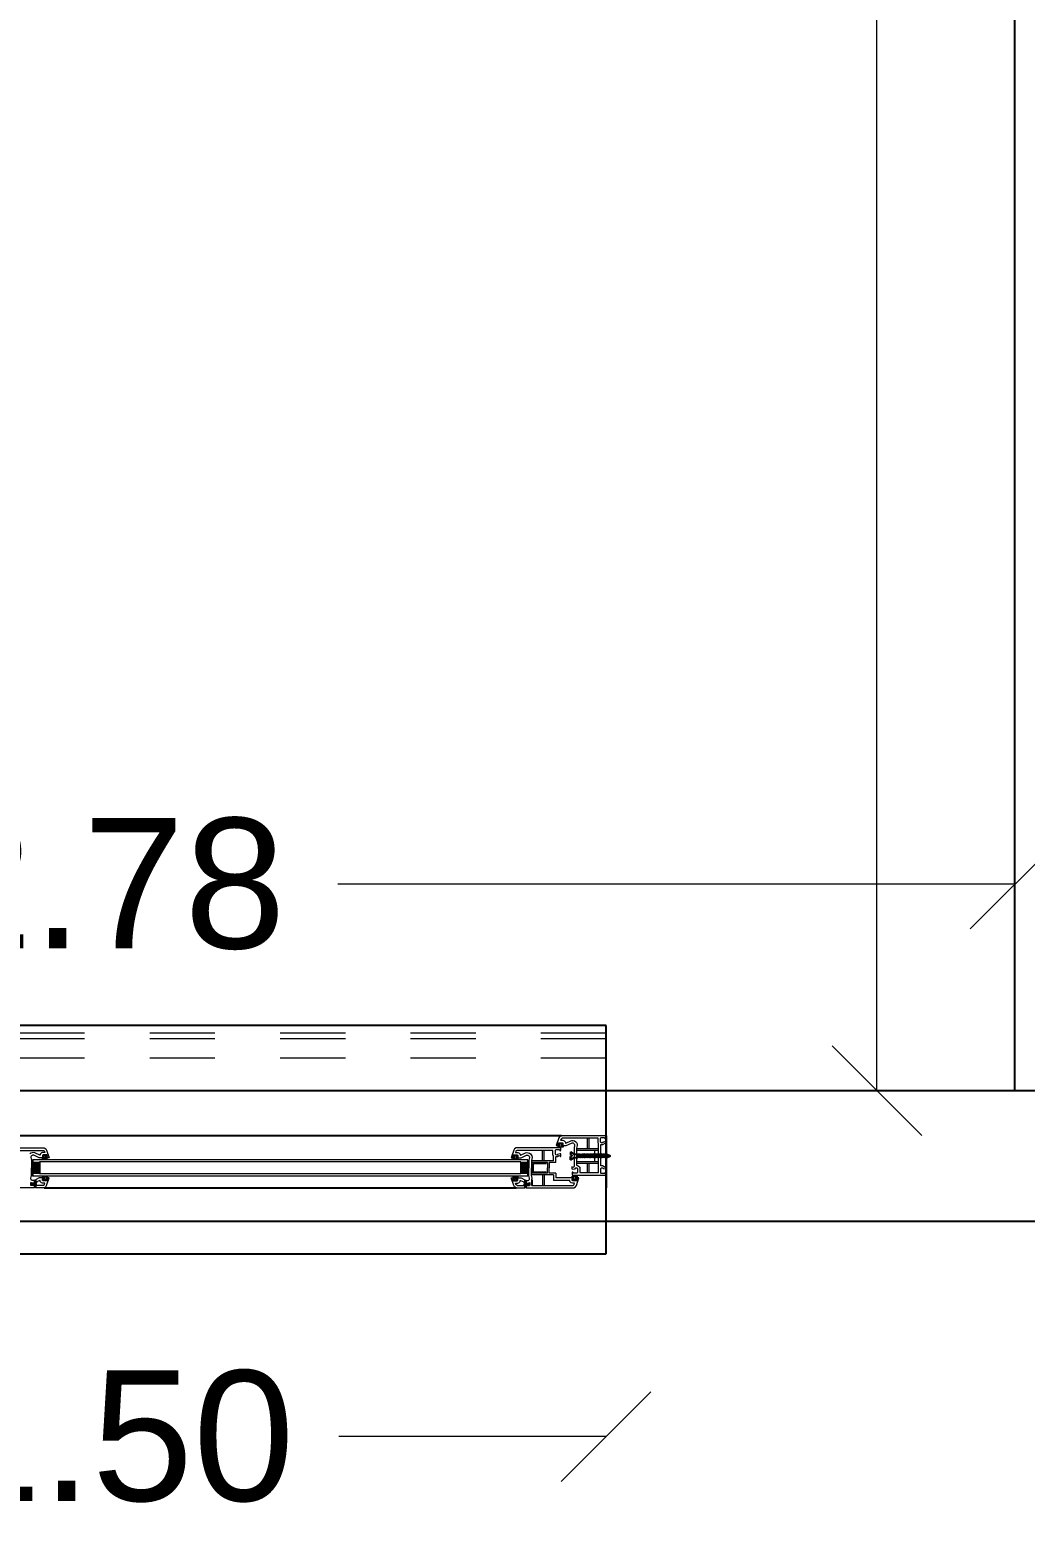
# Model space of a CAD drawing. Header units: metres. Extents: x -355 to 973, y -73 to 238.
# Drawn here: x -282.502 to -280.975, y 97.424 to 99.714 of the extents above; entities that cross this region are included whole.
import ezdxf

# ---------------------------------------------------------------- set-up
doc = ezdxf.new("R2010")
doc.units = ezdxf.units.M
doc.header["$LTSCALE"] = 3
doc.header["$MEASUREMENT"] = 0
doc.linetypes.add('202$0$HIDDEN', pattern=[0.375, 0.25, -0.125])
doc.linetypes.add('DASHED2', pattern=[0.375, 0.25, -0.125])
doc.layers.add('01B', color=10, linetype='Continuous')
doc.layers.add('5', color=2, linetype='Continuous')
doc.layers.add('05', color=21, linetype='Continuous', lineweight=5)
doc.layers.add('15', color=63, linetype='DASHED2', lineweight=15)
doc.styles.get("Standard").update_dxf_attribs({"font": 'arial.ttf'})
doc.dimstyles.new('ahmad', dxfattribs={"dimtxt": 0.2, "dimasz": 0.1375, "dimexe": 0, "dimexo": 0.0625, "dimgap": 0.09, "dimtad": 0, "dimzin": 0, "dimdsep": 46, "dimtxsty": 'Standard', "dimblk": 'OBLIQUE', "dimcen": 0.09, "dimclrd": 245, "dimclrt": 61, "dimadec": 0, "dimazin": 0, "dimtfac": 1, "dimtofl": 0, "dimtmove": 0, "dimatfit": 3, "dimldrblk": 'OBLIQUE', "dimfxl": 0, "dimfxlon": 1, "dimtolj": 1, "dimtzin": 0, "dimlwd": 13, "dimarcsym": 0})

# ---------------------------------------------------------------- blocks, each defined once
blk = doc.blocks.new('DSSSS')
at = {"layer": '05'}
for p, q in [((152.7604, -221.3864), (152.7604, -221.3872)), ((152.7604, -221.3872), (152.7664, -221.3872)), ((152.7664, -221.3872), (152.7664, -221.3863))]:
    blk.add_line(p, q, dxfattribs=at)
blk.add_lwpolyline([(152.7664, -221.3863), (152.7646, -221.3863), (152.7646, -221.384), (152.7657, -221.384), (152.7654, -221.383), (152.7617, -221.383), (152.7617, -221.3838), (152.7623, -221.3841), (152.763, -221.3847), (152.763, -221.3859), (152.7619, -221.3864), (152.7604, -221.3864)], dxfattribs=at)
blk = doc.blocks.new('ddd')
at = {"layer": '01B'}
for points in [[(1656.3947, 1003.8518), (1656.3838, 1003.8518), (1656.3838, 1003.8703), (1656.3947, 1003.8703)], [(1657.1326, 1003.8703), (1657.1435, 1003.8703), (1657.1435, 1003.8518), (1657.1326, 1003.8518)]]:
    blk.add_hatch(color=143, dxfattribs=at).paths.add_polyline_path(points)
at = {"layer": '01B', "color": 32}
for p, q in [((1657.2637, 1004.0293), (1657.2637, 1004.0793)), ((1657.2637, 1003.7293), (1657.2637, 1004.0293))]:
    blk.add_line(p, q, dxfattribs=at)
at = {"layer": '01B', "color": 143}
for p, q in [((1657.1951, 1003.9104), (1655.8322, 1003.9104)), ((1657.2637, 1003.9104), (1657.2637, 1003.8499)), ((1657.2637, 1003.9104), (1657.2637, 1003.8304)), ((1657.2091, 1003.8855), (1657.2091, 1003.8803)), ((1657.2091, 1003.8855), (1657.2144, 1003.8819)), ((1656.3838, 1003.8736), (1656.3838, 1003.8485)), ((1656.3947, 1003.8703), (1656.3947, 1003.8518)), ((1657.1326, 1003.8703), (1657.1326, 1003.8518)), ((1657.1435, 1003.8736), (1657.1435, 1003.8485)), ((1657.1721, 1003.8676), (1657.151, 1003.8676)), ((1657.151, 1003.8676), (1657.151, 1003.8546)), ((1657.2091, 1003.8803), (1657.2112, 1003.8803)), ((1657.2091, 1003.8732), (1657.2091, 1003.8784)), ((1657.2091, 1003.8784), (1657.2112, 1003.8784)), ((1657.2091, 1003.8732), (1657.2144, 1003.8768)), ((1657.2112, 1003.8803), (1657.2112, 1003.8793)), ((1657.2112, 1003.8784), (1657.2112, 1003.8793)), ((1657.2144, 1003.8819), (1657.2202, 1003.8819)), ((1657.2144, 1003.8768), (1657.2202, 1003.8768)), ((1657.2202, 1003.8819), (1657.2202, 1003.8793)), ((1657.2202, 1003.8819), (1657.2223, 1003.8793)), ((1657.2202, 1003.8768), (1657.2202, 1003.8793)), ((1657.2202, 1003.8768), (1657.2223, 1003.8793)), ((1657.2214, 1003.8819), (1657.2207, 1003.8813)), ((1657.2214, 1003.8768), (1657.2207, 1003.8774)), ((1657.2214, 1003.8819), (1657.2235, 1003.8793)), ((1657.2214, 1003.8768), (1657.2235, 1003.8793)), ((1657.2227, 1003.8819), (1657.2219, 1003.8813)), ((1657.2227, 1003.8768), (1657.2219, 1003.8774)), ((1657.2227, 1003.8819), (1657.2248, 1003.8793)), ((1657.2227, 1003.8768), (1657.2248, 1003.8793)), ((1657.2239, 1003.8819), (1657.2232, 1003.8813)), ((1657.2239, 1003.8768), (1657.2232, 1003.8774)), ((1657.2239, 1003.8819), (1657.226, 1003.8793)), ((1657.2239, 1003.8768), (1657.226, 1003.8793)), ((1657.2251, 1003.8819), (1657.2244, 1003.8813)), ((1657.2251, 1003.8768), (1657.2244, 1003.8774)), ((1657.2251, 1003.8819), (1657.2273, 1003.8793)), ((1657.2251, 1003.8768), (1657.2273, 1003.8793)), ((1657.2264, 1003.8819), (1657.2257, 1003.8813)), ((1657.2264, 1003.8768), (1657.2257, 1003.8774)), ((1657.2264, 1003.8819), (1657.2285, 1003.8793)), ((1657.2264, 1003.8768), (1657.2285, 1003.8793)), ((1657.2276, 1003.8819), (1657.2269, 1003.8813)), ((1657.2276, 1003.8768), (1657.2269, 1003.8774)), ((1657.2276, 1003.8819), (1657.2298, 1003.8793)), ((1657.2276, 1003.8768), (1657.2298, 1003.8793)), ((1657.2289, 1003.8819), (1657.2282, 1003.8813)), ((1657.2289, 1003.8768), (1657.2282, 1003.8774)), ((1657.2289, 1003.8819), (1657.231, 1003.8793)), ((1657.2289, 1003.8768), (1657.231, 1003.8793)), ((1657.2301, 1003.8819), (1657.2294, 1003.8813)), ((1657.2301, 1003.8768), (1657.2294, 1003.8774)), ((1657.2301, 1003.8819), (1657.2323, 1003.8793)), ((1657.2301, 1003.8768), (1657.2323, 1003.8793)), ((1657.2314, 1003.8819), (1657.2306, 1003.8813)), ((1657.2314, 1003.8768), (1657.2306, 1003.8774)), ((1657.2314, 1003.8819), (1657.2335, 1003.8793)), ((1657.2314, 1003.8768), (1657.2335, 1003.8793)), ((1657.2326, 1003.8819), (1657.2319, 1003.8813)), ((1657.2326, 1003.8768), (1657.2319, 1003.8774)), ((1657.2326, 1003.8819), (1657.2347, 1003.8793)), ((1657.2326, 1003.8768), (1657.2347, 1003.8793)), ((1657.2339, 1003.8819), (1657.2331, 1003.8813)), ((1657.2339, 1003.8768), (1657.2331, 1003.8774)), ((1657.2339, 1003.8819), (1657.236, 1003.8793)), ((1657.2339, 1003.8768), (1657.236, 1003.8793)), ((1657.2351, 1003.8819), (1657.2344, 1003.8813)), ((1657.2351, 1003.8768), (1657.2344, 1003.8774)), ((1657.2351, 1003.8819), (1657.2372, 1003.8793)), ((1657.2351, 1003.8768), (1657.2372, 1003.8793)), ((1657.2364, 1003.8819), (1657.2356, 1003.8813)), ((1657.2364, 1003.8768), (1657.2356, 1003.8774)), ((1657.2364, 1003.8819), (1657.2385, 1003.8793)), ((1657.2364, 1003.8768), (1657.2385, 1003.8793)), ((1657.2376, 1003.8819), (1657.2369, 1003.8813)), ((1657.2376, 1003.8768), (1657.2369, 1003.8774)), ((1657.2376, 1003.8819), (1657.2397, 1003.8793)), ((1657.2376, 1003.8768), (1657.2397, 1003.8793)), ((1657.2388, 1003.8819), (1657.2381, 1003.8813)), ((1657.2388, 1003.8768), (1657.2381, 1003.8774)), ((1657.2388, 1003.8819), (1657.241, 1003.8793)), ((1657.2388, 1003.8768), (1657.241, 1003.8793)), ((1657.2401, 1003.8819), (1657.2394, 1003.8813)), ((1657.2401, 1003.8768), (1657.2394, 1003.8774)), ((1657.2401, 1003.8819), (1657.2422, 1003.8793)), ((1657.2401, 1003.8768), (1657.2422, 1003.8793)), ((1657.2413, 1003.8819), (1657.2406, 1003.8813)), ((1657.2413, 1003.8768), (1657.2406, 1003.8774)), ((1657.2413, 1003.8819), (1657.2435, 1003.8793)), ((1657.2413, 1003.8768), (1657.2435, 1003.8793)), ((1657.2426, 1003.8819), (1657.2419, 1003.8813)), ((1657.2426, 1003.8768), (1657.2419, 1003.8774)), ((1657.2426, 1003.8819), (1657.2447, 1003.8793)), ((1657.2426, 1003.8768), (1657.2447, 1003.8793)), ((1657.2438, 1003.8819), (1657.2431, 1003.8813)), ((1657.2438, 1003.8768), (1657.2431, 1003.8774)), ((1657.2438, 1003.8819), (1657.246, 1003.8793)), ((1657.2438, 1003.8768), (1657.246, 1003.8793)), ((1657.2451, 1003.8819), (1657.2443, 1003.8813)), ((1657.2451, 1003.8768), (1657.2443, 1003.8774)), ((1657.2451, 1003.8819), (1657.2472, 1003.8793)), ((1657.2451, 1003.8768), (1657.2472, 1003.8793)), ((1657.2463, 1003.8819), (1657.2456, 1003.8813)), ((1657.2463, 1003.8768), (1657.2456, 1003.8774)), ((1657.2463, 1003.8819), (1657.2484, 1003.8793)), ((1657.2463, 1003.8768), (1657.2484, 1003.8793)), ((1657.2476, 1003.8819), (1657.2468, 1003.8813)), ((1657.2476, 1003.8768), (1657.2468, 1003.8774)), ((1657.2476, 1003.8819), (1657.2497, 1003.8793)), ((1657.2476, 1003.8768), (1657.2497, 1003.8793)), ((1657.2488, 1003.8819), (1657.2481, 1003.8813)), ((1657.2488, 1003.8768), (1657.2481, 1003.8774)), ((1657.2488, 1003.8819), (1657.2509, 1003.8793)), ((1657.2488, 1003.8768), (1657.2509, 1003.8793)), ((1657.2501, 1003.8819), (1657.2493, 1003.8813)), ((1657.2501, 1003.8768), (1657.2493, 1003.8774)), ((1657.2501, 1003.8819), (1657.2522, 1003.8793)), ((1657.2501, 1003.8768), (1657.2522, 1003.8793)), ((1657.2513, 1003.8819), (1657.2506, 1003.8813)), ((1657.2513, 1003.8768), (1657.2506, 1003.8774)), ((1657.2513, 1003.8819), (1657.2534, 1003.8793)), ((1657.2513, 1003.8768), (1657.2534, 1003.8793)), ((1657.2525, 1003.8819), (1657.2518, 1003.8813)), ((1657.2525, 1003.8768), (1657.2518, 1003.8774)), ((1657.2525, 1003.8819), (1657.2547, 1003.8793)), ((1657.2525, 1003.8768), (1657.2547, 1003.8793)), ((1657.2538, 1003.8819), (1657.2531, 1003.8813)), ((1657.2538, 1003.8768), (1657.2531, 1003.8774)), ((1657.2538, 1003.8819), (1657.2559, 1003.8793)), ((1657.2538, 1003.8768), (1657.2559, 1003.8793)), ((1657.255, 1003.8819), (1657.2543, 1003.8813)), ((1657.255, 1003.8768), (1657.2543, 1003.8774)), ((1657.255, 1003.8819), (1657.2572, 1003.8793)), ((1657.255, 1003.8768), (1657.2572, 1003.8793)), ((1657.2563, 1003.8819), (1657.2556, 1003.8813)), ((1657.2563, 1003.8768), (1657.2556, 1003.8774)), ((1657.2563, 1003.8819), (1657.2584, 1003.8793)), ((1657.2563, 1003.8768), (1657.2584, 1003.8793)), ((1657.2575, 1003.8819), (1657.2568, 1003.8813)), ((1657.2575, 1003.8768), (1657.2568, 1003.8774)), ((1657.2575, 1003.8819), (1657.2597, 1003.8793)), ((1657.2575, 1003.8768), (1657.2597, 1003.8793)), ((1657.2588, 1003.8819), (1657.258, 1003.8813)), ((1657.2588, 1003.8768), (1657.258, 1003.8774)), ((1657.2588, 1003.8819), (1657.2609, 1003.8793)), ((1657.2588, 1003.8768), (1657.2609, 1003.8793)), ((1657.26, 1003.8819), (1657.2593, 1003.8813)), ((1657.26, 1003.8768), (1657.2593, 1003.8774)), ((1657.26, 1003.8819), (1657.2622, 1003.8793)), ((1657.26, 1003.8768), (1657.2622, 1003.8793)), ((1657.2613, 1003.8819), (1657.2605, 1003.8813)), ((1657.2613, 1003.8768), (1657.2605, 1003.8774)), ((1657.2613, 1003.8819), (1657.2634, 1003.8793)), ((1657.2613, 1003.8768), (1657.2634, 1003.8793)), ((1657.2625, 1003.8819), (1657.2618, 1003.8813)), ((1657.2625, 1003.8768), (1657.2618, 1003.8774)), ((1657.2625, 1003.8819), (1657.2646, 1003.8793)), ((1657.2625, 1003.8768), (1657.2646, 1003.8793)), ((1657.2638, 1003.8819), (1657.263, 1003.8813)), ((1657.2638, 1003.8768), (1657.263, 1003.8774)), ((1657.2638, 1003.8819), (1657.2659, 1003.8793)), ((1657.2638, 1003.8768), (1657.2659, 1003.8793)), ((1657.265, 1003.8819), (1657.2643, 1003.8813)), ((1657.265, 1003.8768), (1657.2643, 1003.8774)), ((1657.265, 1003.8819), (1657.2671, 1003.8793)), ((1657.265, 1003.8819), (1657.2704, 1003.8793)), ((1657.265, 1003.8768), (1657.2671, 1003.8793)), ((1657.265, 1003.8768), (1657.2704, 1003.8793)), ((1656.3812, 1003.8384), (1656.3812, 1003.8342)), ((1656.3866, 1003.842), (1656.3866, 1003.8379)), ((1656.3882, 1003.8385), (1656.3871, 1003.8364)), ((1656.3882, 1003.8428), (1656.3882, 1003.8385)), ((1656.3901, 1003.8395), (1656.3885, 1003.8364)), ((1657.1372, 1003.8395), (1657.1388, 1003.8364)), ((1657.1392, 1003.8428), (1657.1392, 1003.8385)), ((1657.1392, 1003.8385), (1657.1403, 1003.8364)), ((1657.1407, 1003.842), (1657.1407, 1003.8379)), ((1657.1462, 1003.8384), (1657.1462, 1003.8342)), ((1657.1499, 1003.8427), (1657.1499, 1003.8342)), ((1657.151, 1003.8546), (1657.1718, 1003.8546)), ((1656.3816, 1003.8369), (1656.3814, 1003.8363)), ((1656.3866, 1003.8342), (1656.3866, 1003.8304)), ((1656.3874, 1003.8358), (1656.3882, 1003.8342)), ((1656.3882, 1003.8342), (1656.3882, 1003.8304)), ((1656.3885, 1003.8364), (1656.3896, 1003.8342)), ((1656.4015, 1003.8304), (1657.1259, 1003.8304)), ((1657.1388, 1003.8364), (1657.1377, 1003.8342)), ((1657.14, 1003.8358), (1657.1392, 1003.8342)), ((1657.1392, 1003.8342), (1657.1392, 1003.8304)), ((1657.1407, 1003.8342), (1657.1407, 1003.8304)), ((1657.1458, 1003.8369), (1657.1459, 1003.8363))]:
    blk.add_line(p, q, dxfattribs=at)
at = {"layer": '05', "color": 143}
for p, q in [((1657.1911, 1003.907), (1657.1872, 1003.8953)), ((1657.1924, 1003.9087), (1657.1911, 1003.907)), ((1657.1951, 1003.9104), (1657.1924, 1003.9087)), ((1657.1962, 1003.9066), (1657.195, 1003.9058)), ((1657.2637, 1003.9104), (1657.1951, 1003.9104)), ((1657.2513, 1003.9066), (1657.1962, 1003.9066)), ((1657.2352, 1003.8904), (1657.2352, 1003.9066)), ((1657.2377, 1003.8904), (1657.2377, 1003.9066)), ((1657.2513, 1003.8993), (1657.2513, 1003.9066)), ((1657.2551, 1003.9067), (1657.2557, 1003.9077)), ((1657.2551, 1003.9006), (1657.2551, 1003.9067)), ((1657.2557, 1003.9077), (1657.2563, 1003.9078)), ((1657.2563, 1003.9078), (1657.2606, 1003.9078)), ((1657.2606, 1003.9078), (1657.2617, 1003.9073)), ((1657.2617, 1003.9073), (1657.2617, 1003.9063)), ((1657.2623, 1003.9057), (1657.2637, 1003.9064)), ((1657.2637, 1003.9064), (1657.2637, 1003.9104)), ((1657.166, 1003.8717), (1657.166, 1003.8879)), ((1657.1685, 1003.8717), (1657.1685, 1003.8879)), ((1657.1872, 1003.8953), (1657.1911, 1003.8953)), ((1657.1895, 1003.8966), (1657.1902, 1003.8989)), ((1657.1896, 1003.8962), (1657.1895, 1003.8966)), ((1657.1899, 1003.8958), (1657.1896, 1003.8962)), ((1657.1904, 1003.8957), (1657.1899, 1003.8958)), ((1657.19, 1003.8929), (1657.19, 1003.894)), ((1657.1977, 1003.8929), (1657.19, 1003.8929)), ((1657.1902, 1003.8989), (1657.1905, 1003.8993)), ((1657.1911, 1003.8957), (1657.1904, 1003.8957)), ((1657.1905, 1003.8993), (1657.1908, 1003.8995)), ((1657.1908, 1003.8995), (1657.1965, 1003.8995)), ((1657.1911, 1003.8953), (1657.1911, 1003.8957)), ((1657.1945, 1003.9052), (1657.1939, 1003.9033)), ((1657.1939, 1003.9033), (1657.1973, 1003.9033)), ((1657.195, 1003.9058), (1657.1945, 1003.9052)), ((1657.196, 1003.8958), (1657.1957, 1003.8955)), ((1657.1957, 1003.8955), (1657.1957, 1003.8953)), ((1657.1957, 1003.8953), (1657.1961, 1003.8951)), ((1657.1974, 1003.8964), (1657.196, 1003.8958)), ((1657.1961, 1003.8951), (1657.2025, 1003.8951)), ((1657.1965, 1003.8995), (1657.197, 1003.8993)), ((1657.197, 1003.8993), (1657.1974, 1003.8989)), ((1657.1973, 1003.9033), (1657.1992, 1003.9026)), ((1657.1974, 1003.8989), (1657.1974, 1003.8964)), ((1657.1977, 1003.8939), (1657.1977, 1003.8929)), ((1657.1992, 1003.9026), (1657.2012, 1003.9005)), ((1657.2012, 1003.9005), (1657.2012, 1003.899)), ((1657.2012, 1003.899), (1657.2017, 1003.899)), ((1657.2017, 1003.899), (1657.2093, 1003.9027)), ((1657.2025, 1003.8951), (1657.2106, 1003.899)), ((1657.2093, 1003.9027), (1657.2113, 1003.9031)), ((1657.2106, 1003.899), (1657.2116, 1003.8993)), ((1657.2113, 1003.9031), (1657.2133, 1003.903)), ((1657.2116, 1003.8993), (1657.2126, 1003.8992)), ((1657.2126, 1003.8992), (1657.2135, 1003.8989)), ((1657.2133, 1003.903), (1657.2152, 1003.9024)), ((1657.2135, 1003.8989), (1657.2143, 1003.8983)), ((1657.2143, 1003.8983), (1657.2149, 1003.8976)), ((1657.2154, 1003.8958), (1657.2144, 1003.8914)), ((1657.2144, 1003.8914), (1657.2144, 1003.8833)), ((1657.2149, 1003.8976), (1657.2154, 1003.8969)), ((1657.2152, 1003.9024), (1657.217, 1003.9011)), ((1657.2154, 1003.8969), (1657.2154, 1003.8958)), ((1657.217, 1003.9011), (1657.218, 1003.8999)), ((1657.218, 1003.8999), (1657.2192, 1003.898)), ((1657.2192, 1003.8954), (1657.2182, 1003.891)), ((1657.2182, 1003.891), (1657.2182, 1003.8833)), ((1657.252, 1003.8904), (1657.2182, 1003.8904)), ((1657.252, 1003.8878), (1657.2182, 1003.8878)), ((1657.2192, 1003.898), (1657.2192, 1003.8954)), ((1657.2457, 1003.8878), (1657.2457, 1003.8709)), ((1657.2521, 1003.8982), (1657.2513, 1003.8993)), ((1657.252, 1003.8979), (1657.2521, 1003.8982)), ((1657.252, 1003.8755), (1657.252, 1003.8979)), ((1657.2558, 1003.8997), (1657.2551, 1003.9006)), ((1657.2571, 1003.8991), (1657.2558, 1003.8997)), ((1657.2558, 1003.8967), (1657.2561, 1003.8971)), ((1657.2558, 1003.8755), (1657.2558, 1003.8967)), ((1657.2561, 1003.8971), (1657.2572, 1003.8971)), ((1657.2584, 1003.8999), (1657.2571, 1003.8991)), ((1657.2572, 1003.8971), (1657.2584, 1003.8971)), ((1657.2623, 1003.9014), (1657.2584, 1003.8999)), ((1657.2584, 1003.8971), (1657.2622, 1003.8989)), ((1657.2617, 1003.9063), (1657.2623, 1003.9057)), ((1657.2622, 1003.8989), (1657.2626, 1003.8984)), ((1657.2637, 1003.9013), (1657.2623, 1003.9014)), ((1657.2626, 1003.8984), (1657.2627, 1003.8971)), ((1657.2627, 1003.8971), (1657.2633, 1003.897)), ((1657.2633, 1003.897), (1657.2637, 1003.8972)), ((1657.2637, 1003.8972), (1657.2637, 1003.9013)), ((1656.3821, 1003.8567), (1656.3821, 1003.861)), ((1657.1452, 1003.8567), (1657.1452, 1003.861)), ((1657.1827, 1003.8717), (1657.149, 1003.8717)), ((1657.1739, 1003.8691), (1657.149, 1003.8691)), ((1657.149, 1003.8567), (1657.149, 1003.861)), ((1657.1739, 1003.8691), (1657.1739, 1003.861)), ((1657.1739, 1003.8529), (1657.1739, 1003.861)), ((1657.1866, 1003.8691), (1657.1764, 1003.8691)), ((1657.1764, 1003.8691), (1657.1764, 1003.861)), ((1657.1764, 1003.8529), (1657.1764, 1003.861)), ((1657.2119, 1003.862), (1657.2113, 1003.8624)), ((1657.2113, 1003.8624), (1657.2113, 1003.8596)), ((1657.2127, 1003.8614), (1657.2119, 1003.862)), ((1657.2135, 1003.8619), (1657.2127, 1003.8614)), ((1657.2141, 1003.8625), (1657.2135, 1003.8619)), ((1657.2144, 1003.8632), (1657.2141, 1003.8625)), ((1657.2144, 1003.8833), (1657.2144, 1003.8632)), ((1657.216, 1003.8598), (1657.2171, 1003.8611)), ((1657.2171, 1003.8611), (1657.2181, 1003.8611)), ((1657.2181, 1003.8611), (1657.2191, 1003.8609)), ((1657.2182, 1003.8833), (1657.2182, 1003.865)), ((1657.2182, 1003.8709), (1657.252, 1003.8709)), ((1657.2182, 1003.8683), (1657.252, 1003.8683)), ((1657.2182, 1003.865), (1657.2186, 1003.865)), ((1657.2186, 1003.865), (1657.221, 1003.8643)), ((1657.2191, 1003.8609), (1657.2197, 1003.8603)), ((1657.221, 1003.8643), (1657.2235, 1003.862)), ((1657.2235, 1003.862), (1657.2235, 1003.8537)), ((1657.2352, 1003.8537), (1657.2352, 1003.8683)), ((1657.2377, 1003.8537), (1657.2377, 1003.8683)), ((1657.252, 1003.8612), (1657.252, 1003.8755)), ((1657.252, 1003.8537), (1657.252, 1003.8612)), ((1657.2558, 1003.864), (1657.2558, 1003.8755)), ((1657.2586, 1003.864), (1657.2558, 1003.864)), ((1657.2558, 1003.8601), (1657.2562, 1003.8609)), ((1657.2562, 1003.8609), (1657.257, 1003.8613)), ((1657.257, 1003.8613), (1657.2582, 1003.8612)), ((1657.2582, 1003.8612), (1657.2589, 1003.8606)), ((1657.2593, 1003.8635), (1657.2586, 1003.864)), ((1657.2589, 1003.8606), (1657.2596, 1003.8599)), ((1657.2612, 1003.8623), (1657.2593, 1003.8635)), ((1657.2622, 1003.8623), (1657.2612, 1003.8623)), ((1657.2628, 1003.8638), (1657.2622, 1003.8623)), ((1657.2631, 1003.8638), (1657.2628, 1003.8638)), ((1657.2637, 1003.8637), (1657.2631, 1003.8638)), ((1657.2637, 1003.8599), (1657.2637, 1003.8637)), ((1657.2637, 1003.8637), (1657.2637, 1003.8637)), ((1656.3811, 1003.845), (1656.3821, 1003.8494)), ((1656.3812, 1003.8439), (1656.3811, 1003.845)), ((1656.3817, 1003.8431), (1656.3812, 1003.8439)), ((1656.3832, 1003.8378), (1656.3812, 1003.8384)), ((1656.3822, 1003.8424), (1656.3817, 1003.8431)), ((1656.3821, 1003.8494), (1656.3821, 1003.8567)), ((1656.3831, 1003.8418), (1656.3822, 1003.8424)), ((1656.3839, 1003.8416), (1656.3831, 1003.8418)), ((1656.3852, 1003.8376), (1656.3832, 1003.8378)), ((1656.385, 1003.8415), (1656.3839, 1003.8416)), ((1656.386, 1003.8417), (1656.385, 1003.8415)), ((1656.3866, 1003.8379), (1656.3852, 1003.8376)), ((1656.3866, 1003.842), (1656.386, 1003.8417)), ((1656.394, 1003.8456), (1656.3882, 1003.8428)), ((1656.3949, 1003.8418), (1656.3901, 1003.8395)), ((1656.4005, 1003.8456), (1656.394, 1003.8456)), ((1656.3953, 1003.8418), (1656.3949, 1003.8418)), ((1656.3953, 1003.8403), (1656.3953, 1003.8418)), ((1656.3974, 1003.8382), (1656.3953, 1003.8403)), ((1656.3993, 1003.8374), (1656.3974, 1003.8382)), ((1656.3989, 1003.8469), (1656.3989, 1003.8479)), ((1656.3989, 1003.8479), (1656.4065, 1003.8479)), ((1656.3992, 1003.8444), (1656.4005, 1003.845)), ((1656.3992, 1003.8418), (1656.3992, 1003.8444)), ((1656.3996, 1003.8414), (1656.3992, 1003.8418)), ((1656.4, 1003.8412), (1656.3996, 1003.8414)), ((1656.4057, 1003.8412), (1656.4, 1003.8412)), ((1656.4009, 1003.8454), (1656.4005, 1003.8456)), ((1656.4005, 1003.845), (1656.4009, 1003.8452)), ((1656.4009, 1003.8452), (1656.4009, 1003.8454)), ((1656.4093, 1003.8455), (1656.4054, 1003.8455)), ((1656.4054, 1003.8455), (1656.4054, 1003.8451)), ((1656.4054, 1003.8451), (1656.4061, 1003.8451)), ((1656.4055, 1003.8338), (1656.4093, 1003.8455)), ((1656.4061, 1003.8415), (1656.4057, 1003.8412)), ((1656.4061, 1003.8451), (1656.4067, 1003.845)), ((1656.4064, 1003.8419), (1656.4061, 1003.8415)), ((1656.407, 1003.8441), (1656.4064, 1003.8419)), ((1656.4065, 1003.8479), (1656.4065, 1003.8467)), ((1656.4067, 1003.845), (1656.4069, 1003.8445)), ((1656.4069, 1003.8445), (1656.407, 1003.8441)), ((1657.1219, 1003.8338), (1657.118, 1003.8455)), ((1657.118, 1003.8455), (1657.1219, 1003.8455)), ((1657.1204, 1003.8445), (1657.1203, 1003.8441)), ((1657.1203, 1003.8441), (1657.1209, 1003.8419)), ((1657.1206, 1003.845), (1657.1204, 1003.8445)), ((1657.1212, 1003.8451), (1657.1206, 1003.845)), ((1657.1285, 1003.8479), (1657.1208, 1003.8479)), ((1657.1208, 1003.8479), (1657.1208, 1003.8467)), ((1657.1209, 1003.8419), (1657.1212, 1003.8415)), ((1657.1219, 1003.8451), (1657.1212, 1003.8451)), ((1657.1212, 1003.8415), (1657.1216, 1003.8412)), ((1657.1216, 1003.8412), (1657.1273, 1003.8412)), ((1657.1219, 1003.8455), (1657.1219, 1003.8451)), ((1657.1265, 1003.8454), (1657.1269, 1003.8456)), ((1657.1265, 1003.8452), (1657.1265, 1003.8454)), ((1657.1268, 1003.845), (1657.1265, 1003.8452)), ((1657.1282, 1003.8444), (1657.1268, 1003.845)), ((1657.1269, 1003.8456), (1657.1333, 1003.8456)), ((1657.1273, 1003.8412), (1657.1278, 1003.8414)), ((1657.1278, 1003.8414), (1657.1282, 1003.8418)), ((1657.128, 1003.8374), (1657.1299, 1003.8382)), ((1657.1282, 1003.8418), (1657.1282, 1003.8444)), ((1657.1285, 1003.8469), (1657.1285, 1003.8479)), ((1657.1299, 1003.8382), (1657.132, 1003.8403)), ((1657.132, 1003.8403), (1657.132, 1003.8418)), ((1657.132, 1003.8418), (1657.1324, 1003.8418)), ((1657.1324, 1003.8418), (1657.1372, 1003.8395)), ((1657.1333, 1003.8456), (1657.1392, 1003.8428)), ((1657.1407, 1003.842), (1657.1413, 1003.8417)), ((1657.1407, 1003.8379), (1657.1421, 1003.8376)), ((1657.1413, 1003.8417), (1657.1424, 1003.8415)), ((1657.1421, 1003.8376), (1657.1441, 1003.8378)), ((1657.1424, 1003.8415), (1657.1434, 1003.8416)), ((1657.1434, 1003.8416), (1657.1443, 1003.8418)), ((1657.1441, 1003.8378), (1657.1462, 1003.8384)), ((1657.1443, 1003.8418), (1657.1451, 1003.8424)), ((1657.1451, 1003.8424), (1657.1457, 1003.8431)), ((1657.1452, 1003.8494), (1657.1452, 1003.8567)), ((1657.1462, 1003.845), (1657.1452, 1003.8494)), ((1657.1457, 1003.8431), (1657.1462, 1003.8439)), ((1657.1462, 1003.8439), (1657.1462, 1003.845)), ((1657.149, 1003.8498), (1657.149, 1003.8567)), ((1657.1739, 1003.8529), (1657.149, 1003.8529)), ((1657.1827, 1003.8504), (1657.149, 1003.8504)), ((1657.15, 1003.8453), (1657.149, 1003.8498)), ((1657.1499, 1003.8427), (1657.15, 1003.8453)), ((1657.166, 1003.8504), (1657.166, 1003.8342)), ((1657.1685, 1003.8504), (1657.1685, 1003.8342)), ((1657.1866, 1003.8529), (1657.1764, 1003.8529)), ((1657.1827, 1003.8504), (1657.1827, 1003.8418)), ((1657.2079, 1003.8418), (1657.1827, 1003.8418)), ((1657.1866, 1003.8529), (1657.1866, 1003.8456)), ((1657.213, 1003.8456), (1657.1866, 1003.8456)), ((1657.2079, 1003.8403), (1657.2079, 1003.8418)), ((1657.2099, 1003.8382), (1657.2079, 1003.8403)), ((1657.2119, 1003.8374), (1657.2099, 1003.8382)), ((1657.2113, 1003.8596), (1657.2119, 1003.8591)), ((1657.2117, 1003.8544), (1657.2114, 1003.8541)), ((1657.2114, 1003.8541), (1657.2114, 1003.8499)), ((1657.2114, 1003.8499), (1657.2637, 1003.8499)), ((1657.2114, 1003.8469), (1657.2114, 1003.8483)), ((1657.2114, 1003.8483), (1657.2191, 1003.8483)), ((1657.2126, 1003.8544), (1657.2117, 1003.8544)), ((1657.2117, 1003.8444), (1657.2131, 1003.845)), ((1657.2117, 1003.8418), (1657.2117, 1003.8444)), ((1657.2121, 1003.8414), (1657.2117, 1003.8418)), ((1657.2119, 1003.8591), (1657.216, 1003.8598)), ((1657.2126, 1003.8412), (1657.2121, 1003.8414)), ((1657.2129, 1003.8541), (1657.2126, 1003.8544)), ((1657.2183, 1003.8412), (1657.2126, 1003.8412)), ((1657.2129, 1003.8535), (1657.2129, 1003.8541)), ((1657.2131, 1003.8529), (1657.2129, 1003.8535)), ((1657.2134, 1003.8454), (1657.213, 1003.8456)), ((1657.2135, 1003.8527), (1657.2131, 1003.8529)), ((1657.2131, 1003.845), (1657.2134, 1003.8452)), ((1657.2134, 1003.8452), (1657.2134, 1003.8454)), ((1657.219, 1003.8527), (1657.2135, 1003.8527)), ((1657.218, 1003.8338), (1657.2219, 1003.8455)), ((1657.2219, 1003.8455), (1657.218, 1003.8455)), ((1657.218, 1003.8455), (1657.218, 1003.8451)), ((1657.218, 1003.8451), (1657.2187, 1003.8451)), ((1657.2186, 1003.8415), (1657.2183, 1003.8412)), ((1657.219, 1003.8419), (1657.2186, 1003.8415)), ((1657.2187, 1003.8451), (1657.2192, 1003.845)), ((1657.2195, 1003.8531), (1657.219, 1003.8527)), ((1657.2196, 1003.8441), (1657.219, 1003.8419)), ((1657.2191, 1003.8483), (1657.2191, 1003.8467)), ((1657.2192, 1003.845), (1657.2195, 1003.8445)), ((1657.2197, 1003.8537), (1657.2195, 1003.8531)), ((1657.2195, 1003.8445), (1657.2196, 1003.8441)), ((1657.2197, 1003.8603), (1657.2197, 1003.8537)), ((1657.2235, 1003.8537), (1657.252, 1003.8537)), ((1657.2558, 1003.8529), (1657.2558, 1003.8601)), ((1657.2563, 1003.8525), (1657.2558, 1003.8529)), ((1657.2616, 1003.8525), (1657.2563, 1003.8525)), ((1657.2596, 1003.8599), (1657.263, 1003.8594)), ((1657.2624, 1003.8533), (1657.2616, 1003.8525)), ((1657.2631, 1003.8544), (1657.2624, 1003.8543)), ((1657.2624, 1003.8543), (1657.2624, 1003.8533)), ((1657.263, 1003.8594), (1657.2637, 1003.8599)), ((1657.2637, 1003.8541), (1657.2631, 1003.8544)), ((1657.2637, 1003.8499), (1657.2637, 1003.8541)), ((1656.3866, 1003.8304), (1656.3159, 1003.8304)), ((1656.3866, 1003.8342), (1656.3812, 1003.8342)), ((1656.3835, 1003.8356), (1656.3814, 1003.8363)), ((1656.3836, 1003.8362), (1656.3816, 1003.8369)), ((1656.3857, 1003.8354), (1656.3835, 1003.8356)), ((1656.3856, 1003.8361), (1656.3836, 1003.8362)), ((1656.3871, 1003.8364), (1656.3856, 1003.8361)), ((1656.3874, 1003.8358), (1656.3857, 1003.8354)), ((1656.4015, 1003.8304), (1656.3882, 1003.8304)), ((1656.4004, 1003.8342), (1656.3896, 1003.8342)), ((1656.4026, 1003.8374), (1656.3993, 1003.8374)), ((1656.4004, 1003.8342), (1656.4016, 1003.835)), ((1656.4015, 1003.8304), (1656.4042, 1003.8321)), ((1656.4016, 1003.835), (1656.402, 1003.8356)), ((1656.402, 1003.8356), (1656.4026, 1003.8374)), ((1656.4042, 1003.8321), (1656.4055, 1003.8338)), ((1657.1232, 1003.8321), (1657.1219, 1003.8338)), ((1657.1259, 1003.8304), (1657.1232, 1003.8321)), ((1657.1253, 1003.8356), (1657.1247, 1003.8374)), ((1657.1247, 1003.8374), (1657.128, 1003.8374)), ((1657.1258, 1003.835), (1657.1253, 1003.8356)), ((1657.127, 1003.8342), (1657.1258, 1003.835)), ((1657.1259, 1003.8304), (1657.1392, 1003.8304)), ((1657.127, 1003.8342), (1657.1377, 1003.8342)), ((1657.14, 1003.8358), (1657.1416, 1003.8354)), ((1657.1403, 1003.8364), (1657.1417, 1003.8361)), ((1657.1407, 1003.8342), (1657.1462, 1003.8342)), ((1657.1407, 1003.8304), (1657.214, 1003.8304)), ((1657.1416, 1003.8354), (1657.1438, 1003.8356)), ((1657.1417, 1003.8361), (1657.1437, 1003.8362)), ((1657.1437, 1003.8362), (1657.1458, 1003.8369)), ((1657.1438, 1003.8356), (1657.1459, 1003.8363)), ((1657.1499, 1003.8342), (1657.2129, 1003.8342)), ((1657.2152, 1003.8374), (1657.2119, 1003.8374)), ((1657.2129, 1003.8342), (1657.2141, 1003.835)), ((1657.214, 1003.8304), (1657.2167, 1003.8321)), ((1657.2141, 1003.835), (1657.2146, 1003.8356)), ((1657.2146, 1003.8356), (1657.2152, 1003.8374)), ((1657.2167, 1003.8321), (1657.218, 1003.8338))]:
    blk.add_line(p, q, dxfattribs=at)
at = {"layer": '05', "color": 107}
for p, q in [((1657.1435, 1003.8736), (1656.3838, 1003.8736)), ((1657.1326, 1003.8703), (1656.3947, 1003.8703)), ((1657.1435, 1003.8485), (1656.3838, 1003.8485)), ((1657.1326, 1003.8518), (1656.3947, 1003.8518))]:
    blk.add_line(p, q, dxfattribs=at)
at = {"layer": '05', "color": 143}
for points in [[(1656.3329, 1003.8917), (1656.4015, 1003.8917), (1656.4042, 1003.89), (1656.4055, 1003.8883), (1656.4093, 1003.8766), (1656.4054, 1003.8766), (1656.4054, 1003.877), (1656.4061, 1003.877), (1656.4067, 1003.8771), (1656.4069, 1003.8775), (1656.407, 1003.878), (1656.4064, 1003.8802), (1656.4061, 1003.8806), (1656.4057, 1003.8808), (1656.4, 1003.8808), (1656.3996, 1003.8807), (1656.3992, 1003.8803), (1656.3992, 1003.8777), (1656.4005, 1003.8771), (1656.4009, 1003.8768), (1656.4009, 1003.8766), (1656.4005, 1003.8765), (1656.394, 1003.8765), (1656.386, 1003.8804), (1656.385, 1003.8806), (1656.3839, 1003.8805), (1656.3831, 1003.8802), (1656.3822, 1003.8796), (1656.3817, 1003.879), (1656.3812, 1003.8782), (1656.3811, 1003.8771), (1656.3821, 1003.8727), (1656.3821, 1003.8654), (1656.3821, 1003.861)], [(1656.3452, 1003.8879), (1656.4004, 1003.8879), (1656.4016, 1003.8871), (1656.402, 1003.8865), (1656.4026, 1003.8847), (1656.3993, 1003.8847), (1656.3974, 1003.8839), (1656.3953, 1003.8818), (1656.3953, 1003.8803), (1656.3949, 1003.8803), (1656.3873, 1003.884), (1656.3852, 1003.8845), (1656.3832, 1003.8843), (1656.3814, 1003.8837), (1656.3795, 1003.8825)], [(1657.1944, 1003.8917), (1657.1259, 1003.8917), (1657.1232, 1003.89), (1657.1219, 1003.8883), (1657.118, 1003.8766), (1657.1219, 1003.8766), (1657.1219, 1003.877), (1657.1212, 1003.877), (1657.1206, 1003.8771), (1657.1204, 1003.8775), (1657.1203, 1003.878), (1657.1209, 1003.8802), (1657.1212, 1003.8806), (1657.1216, 1003.8808), (1657.1273, 1003.8808), (1657.1278, 1003.8807), (1657.1282, 1003.8803), (1657.1282, 1003.8777), (1657.1268, 1003.8771), (1657.1265, 1003.8768), (1657.1265, 1003.8766), (1657.1269, 1003.8765), (1657.1333, 1003.8765), (1657.1413, 1003.8804), (1657.1424, 1003.8806), (1657.1434, 1003.8805), (1657.1443, 1003.8802), (1657.1451, 1003.8796), (1657.1457, 1003.879), (1657.1462, 1003.8782), (1657.1462, 1003.8771), (1657.1452, 1003.8727), (1657.1452, 1003.8654), (1657.1452, 1003.861)], [(1657.1827, 1003.8717), (1657.1827, 1003.8792), (1657.1829, 1003.8795), (1657.1821, 1003.8806), (1657.1821, 1003.8879), (1657.127, 1003.8879), (1657.1258, 1003.8871), (1657.1253, 1003.8865), (1657.1247, 1003.8847), (1657.128, 1003.8847), (1657.1299, 1003.8839), (1657.132, 1003.8818), (1657.132, 1003.8803), (1657.1324, 1003.8803), (1657.1401, 1003.884), (1657.1421, 1003.8845), (1657.1441, 1003.8843), (1657.1459, 1003.8837), (1657.1478, 1003.8825), (1657.1488, 1003.8812), (1657.1499, 1003.8794), (1657.15, 1003.8768), (1657.149, 1003.8723), (1657.149, 1003.8654), (1657.149, 1003.861)], [(1657.1866, 1003.8691), (1657.1866, 1003.878), (1657.1869, 1003.8784), (1657.188, 1003.8784), (1657.1892, 1003.8784), (1657.1929, 1003.8802), (1657.1934, 1003.8797), (1657.1935, 1003.8785), (1657.1941, 1003.8783), (1657.1944, 1003.8785), (1657.1944, 1003.8826), (1657.193, 1003.8828), (1657.1892, 1003.8813), (1657.1879, 1003.8805), (1657.1866, 1003.881), (1657.1859, 1003.8819), (1657.1859, 1003.888), (1657.1865, 1003.889), (1657.1871, 1003.8891), (1657.1914, 1003.8891), (1657.1925, 1003.8887), (1657.1925, 1003.8876), (1657.193, 1003.8871), (1657.1944, 1003.8877), (1657.1944, 1003.8917)], [(1657.19, 1003.894), (1657.1924, 1003.894), (1657.1924, 1003.8969), (1657.1909, 1003.8969), (1657.1913, 1003.8982), (1657.1961, 1003.8982), (1657.1961, 1003.8972), (1657.1953, 1003.8969), (1657.1944, 1003.8961), (1657.1944, 1003.8945), (1657.1958, 1003.8939), (1657.1977, 1003.8939)], [(1656.4065, 1003.8467), (1656.4041, 1003.8467), (1656.4041, 1003.8438), (1656.4056, 1003.8438), (1656.4053, 1003.8425), (1656.4004, 1003.8425), (1656.4004, 1003.8435), (1656.4012, 1003.8439), (1656.4021, 1003.8446), (1656.4021, 1003.8462), (1656.4008, 1003.8469), (1656.3989, 1003.8469)], [(1657.1208, 1003.8467), (1657.1232, 1003.8467), (1657.1232, 1003.8438), (1657.1217, 1003.8438), (1657.1221, 1003.8425), (1657.1269, 1003.8425), (1657.1269, 1003.8435), (1657.1261, 1003.8439), (1657.1252, 1003.8446), (1657.1252, 1003.8462), (1657.1266, 1003.8469), (1657.1285, 1003.8469)], [(1657.2191, 1003.8467), (1657.2167, 1003.8467), (1657.2167, 1003.8438), (1657.2182, 1003.8438), (1657.2178, 1003.8425), (1657.213, 1003.8425), (1657.213, 1003.8435), (1657.2138, 1003.8439), (1657.2147, 1003.8446), (1657.2147, 1003.8462), (1657.2133, 1003.8469), (1657.2114, 1003.8469)]]:
    blk.add_lwpolyline(points, dxfattribs=at)
blk.add_lwpolyline([(1657.1898, 1003.8801), (1657.1894, 1003.8799), (1657.1903, 1003.8803)], close=True, dxfattribs=at)
at = {"layer": '15'}
for p, q in [((1657.2637, 1003.9793), (1655.7637, 1003.9793)), ((1655.7637, 1003.7793), (1657.2637, 1003.7793))]:
    blk.add_line(p, q, dxfattribs=at)
at = {"layer": '5', "color": 32}
for p, q in [((1657.2637, 1004.0793), (1655.7637, 1004.0793)), ((1655.7637, 1003.7293), (1657.2637, 1003.7293))]:
    blk.add_line(p, q, dxfattribs=at)
at = {"layer": '5', "color": 5, "linetype": '202$0$HIDDEN', "lineweight": 5, "ltscale": 0.1}
for p, q in [((1657.2637, 1004.0678), (1655.7637, 1004.0678)), ((1657.2637, 1004.059), (1655.7637, 1004.059)), ((1657.2637, 1004.0293), (1655.7637, 1004.0293))]:
    blk.add_line(p, q, dxfattribs=at)
at = {"layer": '01B', "color": 143, "yscale": 1.275494208194687, "zscale": 1.275494208194687}
for p, xscale in [((1461.5538, 1286.2523), 1.275494208194687), ((1851.9735, 1286.2523), -1.275494208194687)]:
    blk.add_blockref('DSSSS', p, dxfattribs=dict(at, xscale=xscale))
blk = doc.blocks.new('_Oblique')
at = {"color": 0, "linetype": 'ByBlock', "lineweight": -2}
blk.add_line((-0.5, -0.5), (0.5, 0.5), dxfattribs=at)
blk = doc.blocks.new('*D588')
at = {"color": 245, "lineweight": 13, "transparency": 16777216}
for p, q in [((-283.7719, 98.4032), (-282.7329, 98.4032)), ((-280.9907, 98.4032), (-282.0296, 98.4032))]:
    blk.add_line(p, q, dxfattribs=at)
at = {"layer": 'Defpoints', "color": 0, "transparency": 16777216}
for p in [(-283.7719, 101.4867), (-280.9907, 101.4867), (-280.9907, 98.4032)]:
    blk.add_point(p, dxfattribs=at)
at = {"color": 245, "lineweight": 13, "transparency": 16777216, "xscale": 0.1375, "yscale": 0.1375, "zscale": 0.1375, "rotation": 180}
blk.add_blockref('_Oblique', (-283.7719, 98.4032), dxfattribs=at)
at = {"color": 245, "lineweight": 13, "transparency": 16777216, "xscale": 0.1375, "yscale": 0.1375, "zscale": 0.1375}
blk.add_blockref('_Oblique', (-280.9907, 98.4032), dxfattribs=at)
at = {"color": 61, "transparency": 16777216, "insert": (-282.3813, 98.4032), "char_height": 0.2, "attachment_point": 5}
blk.add_mtext('\\A1;2.78', dxfattribs=at)
blk = doc.blocks.new('*D594')
at = {"color": 245, "lineweight": 13, "transparency": 16777216}
for p, q in [((-281.2024, 102.2279), (-281.2024, 100.5104)), ((-281.2024, 98.0861), (-281.2024, 99.8037))]:
    blk.add_line(p, q, dxfattribs=at)
at = {"layer": 'Defpoints', "color": 0, "transparency": 16777216}
for p in [(-280.9907, 102.2279), (-281.2024, 98.0861), (-280.9907, 98.0861)]:
    blk.add_point(p, dxfattribs=at)
at = {"color": 245, "lineweight": 13, "transparency": 16777216, "xscale": 0.1375, "yscale": 0.1375, "zscale": 0.1375}
for p, rotation in [((-281.2024, 102.2279), 90), ((-281.2024, 98.0861), 270)]:
    blk.add_blockref('_Oblique', p, dxfattribs=dict(at, rotation=rotation))
at = {"color": 61, "transparency": 16777216, "insert": (-281.2024, 100.157), "char_height": 0.2, "attachment_point": 5, "rotation": 90}
blk.add_mtext('\\A1;4.14', dxfattribs=at)
blk = doc.blocks.new('*D601')
at = {"color": 245, "lineweight": 13, "transparency": 16777216}
for p, q in [((-283.1178, 97.5555), (-282.7078, 97.5555)), ((-281.6178, 97.5555), (-282.0278, 97.5555))]:
    blk.add_line(p, q, dxfattribs=at)
at = {"layer": 'Defpoints', "color": 0, "transparency": 16777216}
for p in [(-283.1178, 97.8361), (-281.6178, 97.8361), (-281.6178, 97.5555)]:
    blk.add_point(p, dxfattribs=at)
at = {"color": 245, "lineweight": 13, "transparency": 16777216, "xscale": 0.1375, "yscale": 0.1375, "zscale": 0.1375, "rotation": 180}
blk.add_blockref('_Oblique', (-283.1178, 97.5555), dxfattribs=at)
at = {"color": 245, "lineweight": 13, "transparency": 16777216, "xscale": 0.1375, "yscale": 0.1375, "zscale": 0.1375}
blk.add_blockref('_Oblique', (-281.6178, 97.5555), dxfattribs=at)
at = {"color": 61, "transparency": 16777216, "insert": (-282.3678, 97.5555), "char_height": 0.2, "attachment_point": 5}
blk.add_mtext('\\A1;1.50', dxfattribs=at)

msp = doc.modelspace()

# ---------------------------------------------------------------- linework, layer by layer
for p, q in [((-280.9907, 98.0861), (-280.9907, 102.2279)), ((-274.0407, 98.0861), (-283.5719, 98.0861)), ((-283.9719, 97.8861), (-271.0949, 97.8861))]:
    msp.add_line(p, q)

# ---------------------------------------------------------------- block references
at = {"layer": '05'}
msp.add_blockref('ddd', (-1938.8815, -905.8932), dxfattribs=at)

# ---------------------------------------------------------------- dimensions: what is measured, and where the dimension line sits
dim = msp.add_linear_dim(base=(-281.2024, 98.0861), p1=(-280.9907, 102.2279), p2=(-280.9907, 98.0861), angle=90, dimstyle='ahmad')
dim.commit()
dim.dimension.update_dxf_attribs({"geometry": '*D594', "text_midpoint": (-281.2024, 100.157)})
for base, p1, p2, picture, middle in [((-280.9907, 98.4032), (-283.7719, 101.4867), (-280.9907, 101.4867), '*D588', (-282.3813, 98.4032)), ((-281.6178, 97.5555), (-283.1178, 97.8361), (-281.6178, 97.8361), '*D601', (-282.3678, 97.5555))]:
    dim = msp.add_linear_dim(base=base, p1=p1, p2=p2, dimstyle='ahmad')
    dim.commit()
    dim.dimension.update_dxf_attribs({"geometry": picture, "text_midpoint": middle})

doc.saveas('drawing.dxf')
